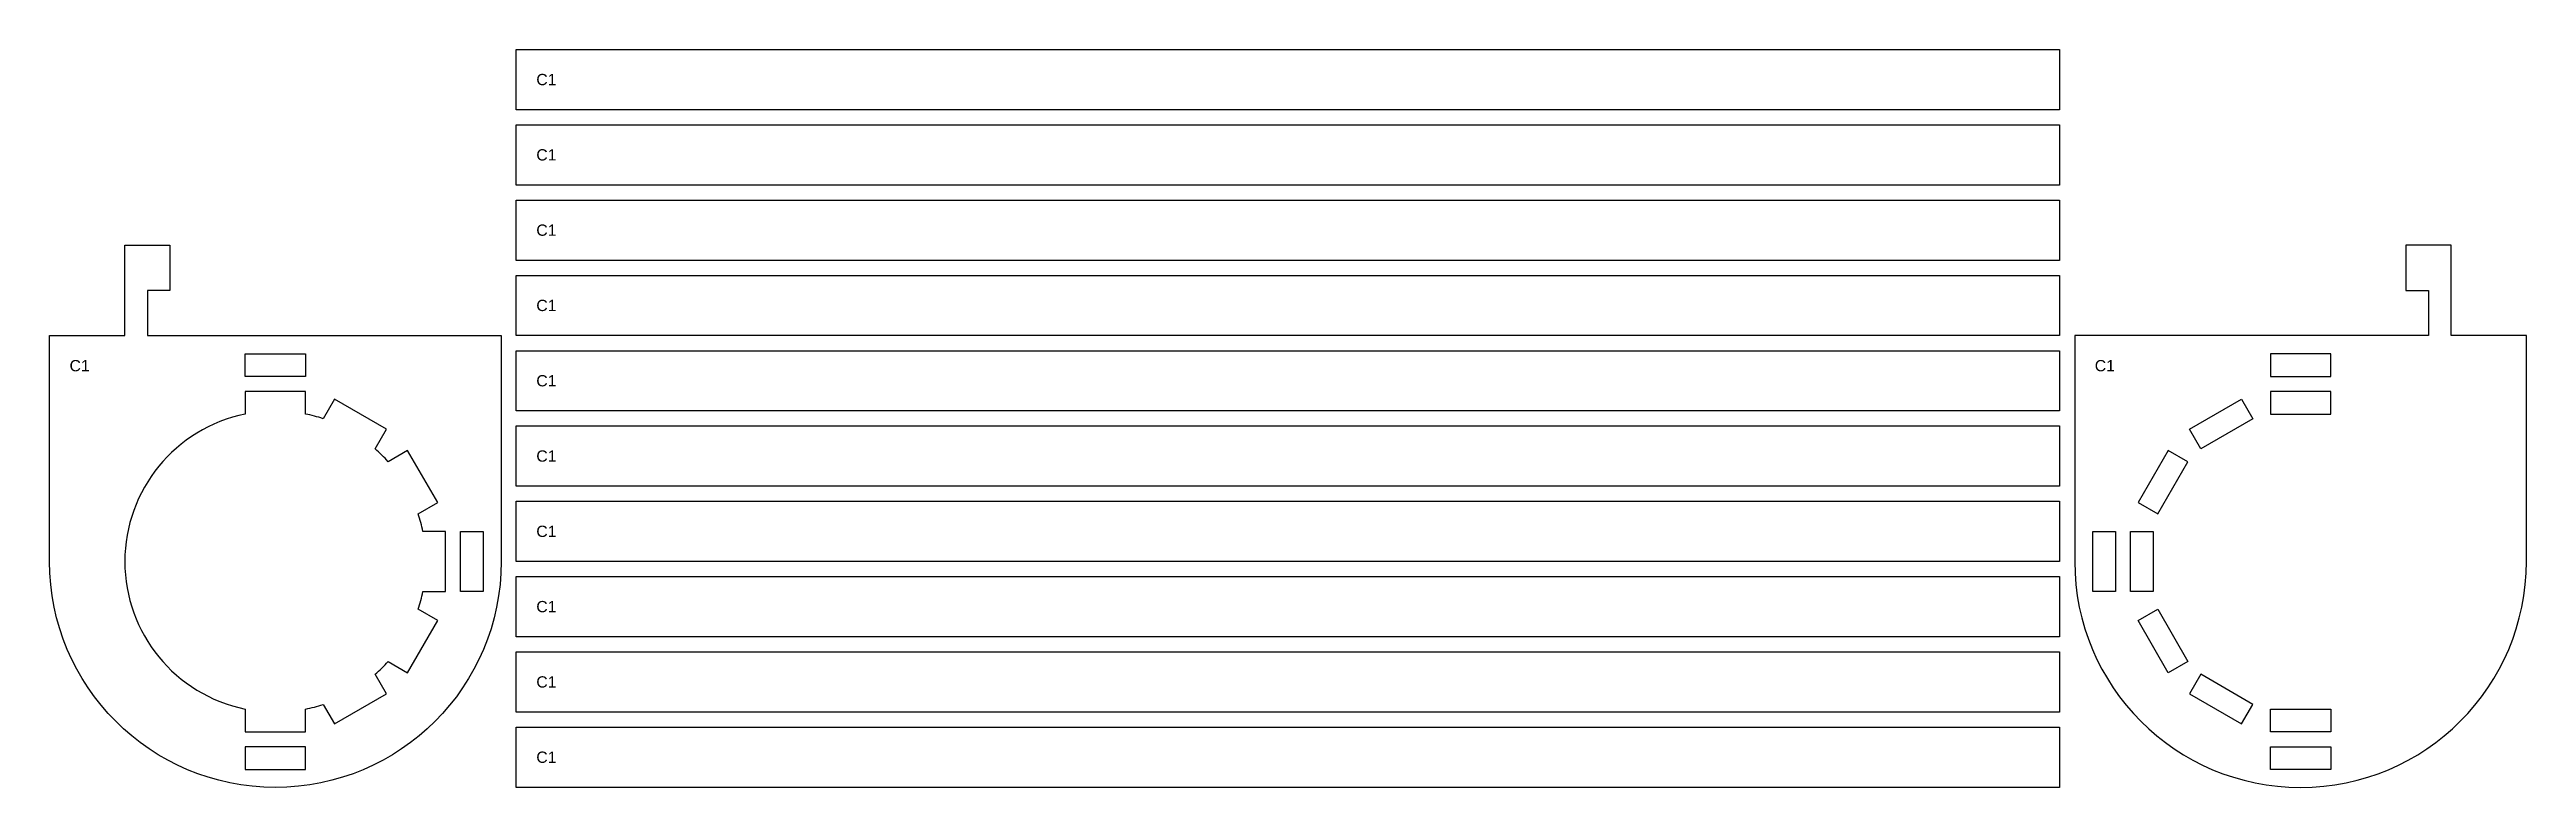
# Model space of a CAD drawing. Header units: millimetres. Extents: x 3051 to 3380, y 1438 to 1536.
import ezdxf

# ---------------------------------------------------------------- set-up
doc = ezdxf.new("R2010")
doc.units = ezdxf.units.MM
for name, color, linetype in [('0 - Marcacao', 6, 'Continuous'), ('1 - Interna', 3, 'Continuous'), ('2 - Externa', 1, 'Continuous')]:
    doc.layers.add(name, color=color, linetype=linetype)
doc.styles.get("Standard").update_dxf_attribs({"font": 'arial.ttf'})

msp = doc.modelspace()

# ---------------------------------------------------------------- linework, layer by layer
at = {"layer": '1 - Interna'}
for points in [[(3085.43, 1492.83), (3077.43, 1492.83), (3077.43, 1495.83), (3085.43, 1495.83)], [(3346.43, 1492.83), (3354.43, 1492.83), (3354.43, 1495.83), (3346.43, 1495.83)], [(3346.43, 1487.83), (3354.43, 1487.83), (3354.43, 1490.83), (3346.43, 1490.83)], [(3344.1, 1487.21), (3337.17, 1483.21), (3335.67, 1485.8), (3342.6, 1489.8)], [(3331.46, 1474.57), (3335.46, 1481.5), (3332.86, 1483), (3328.86, 1476.07)], [(3106.03, 1464.24), (3106.03, 1472.24), (3109.03, 1472.24), (3109.03, 1464.24)], [(3325.84, 1472.24), (3325.84, 1464.24), (3322.84, 1464.24), (3322.84, 1472.24)], [(3330.84, 1472.24), (3330.84, 1464.24), (3327.84, 1464.24), (3327.84, 1472.24)], [(3331.46, 1461.9), (3335.46, 1454.97), (3332.86, 1453.47), (3328.86, 1460.4)], [(3344.1, 1449.26), (3337.17, 1453.26), (3335.67, 1450.67), (3342.6, 1446.67)], [(3346.43, 1448.64), (3354.43, 1448.64), (3354.43, 1445.64), (3346.43, 1445.64)], [(3085.43, 1443.64), (3077.43, 1443.64), (3077.43, 1440.64), (3085.43, 1440.64)], [(3346.43, 1443.64), (3354.43, 1443.64), (3354.43, 1440.64), (3346.43, 1440.64)]]:
    msp.add_lwpolyline(points, close=True, dxfattribs=at)
msp.add_lwpolyline([(3087.77, 1449.26), (3089.27, 1446.67), (3096.2, 1450.67), (3094.7, 1453.26, 0.03023), (3096.4, 1454.97), (3096.4, 1454.97), (3099, 1453.47), (3103, 1460.4), (3100.4, 1461.9, 0.03023), (3101.03, 1464.24), (3101.03, 1464.24), (3104.03, 1464.24), (3104.03, 1472.24), (3101.03, 1472.24, 0.03023), (3100.4, 1474.57), (3103, 1476.07), (3099, 1483), (3096.4, 1481.5), (3096.4, 1481.5, 0.03023), (3094.7, 1483.21), (3096.2, 1485.8), (3089.27, 1489.8), (3087.77, 1487.21, 0.03023), (3085.43, 1487.83), (3085.43, 1490.83), (3077.43, 1490.83), (3077.43, 1487.83), (3077.43, 1487.83, 0.816497), (3077.43, 1448.64), (3077.43, 1448.64), (3077.43, 1445.64), (3085.43, 1445.64), (3085.43, 1448.64, 0.03023)], format="xyb", close=True, dxfattribs=at)
at = {"layer": '2 - Externa'}
for points in [[(3113.43, 1536.24), (3318.43, 1536.24), (3318.43, 1528.24), (3113.43, 1528.24)], [(3113.43, 1526.24), (3318.43, 1526.24), (3318.43, 1518.24), (3113.43, 1518.24)], [(3113.43, 1516.24), (3318.43, 1516.24), (3318.43, 1508.24), (3113.43, 1508.24)], [(3113.43, 1506.24), (3318.43, 1506.24), (3318.43, 1498.24), (3113.43, 1498.24)], [(3113.43, 1496.24), (3318.43, 1496.24), (3318.43, 1488.24), (3113.43, 1488.24)], [(3113.43, 1486.24), (3318.43, 1486.24), (3318.43, 1478.24), (3113.43, 1478.24)], [(3113.43, 1476.24), (3318.43, 1476.24), (3318.43, 1468.24), (3113.43, 1468.24)], [(3113.43, 1466.24), (3318.43, 1466.24), (3318.43, 1458.24), (3113.43, 1458.24)], [(3113.43, 1456.24), (3318.43, 1456.24), (3318.43, 1448.24), (3113.43, 1448.24)], [(3113.43, 1446.24), (3318.43, 1446.24), (3318.43, 1438.24), (3113.43, 1438.24)]]:
    msp.add_lwpolyline(points, close=True, dxfattribs=at)
for points in [[(3064.43, 1498.24), (3111.43, 1498.24), (3111.43, 1468.24, -1), (3051.43, 1468.24), (3051.43, 1498.24), (3061.43, 1498.24), (3061.43, 1510.24), (3067.43, 1510.24), (3067.43, 1504.24), (3064.43, 1504.24)], [(3367.43, 1498.24), (3320.43, 1498.24), (3320.43, 1468.24, 1), (3380.43, 1468.24), (3380.43, 1498.24), (3370.43, 1498.24), (3370.43, 1510.24), (3364.43, 1510.24), (3364.43, 1504.24), (3367.43, 1504.24)]]:
    msp.add_lwpolyline(points, format="xyb", close=True, dxfattribs=at)

# ---------------------------------------------------------------- texts
at = {"layer": '0 - Marcacao', "char_height": 1.5, "attachment_point": 5}
for insert in [(3117.43, 1532.24), (3117.43, 1522.24), (3117.43, 1512.24), (3117.43, 1502.24), (3055.43, 1494.24), (3324.43, 1494.24), (3117.43, 1492.24), (3117.43, 1482.24), (3117.43, 1472.24), (3117.43, 1462.24), (3117.43, 1452.24), (3117.43, 1442.24)]:
    msp.add_mtext_dynamic_manual_height_columns('C1', width=1.3262, gutter_width=12.5, heights=[0], dxfattribs=dict(at, insert=insert))

doc.saveas('drawing.dxf')
